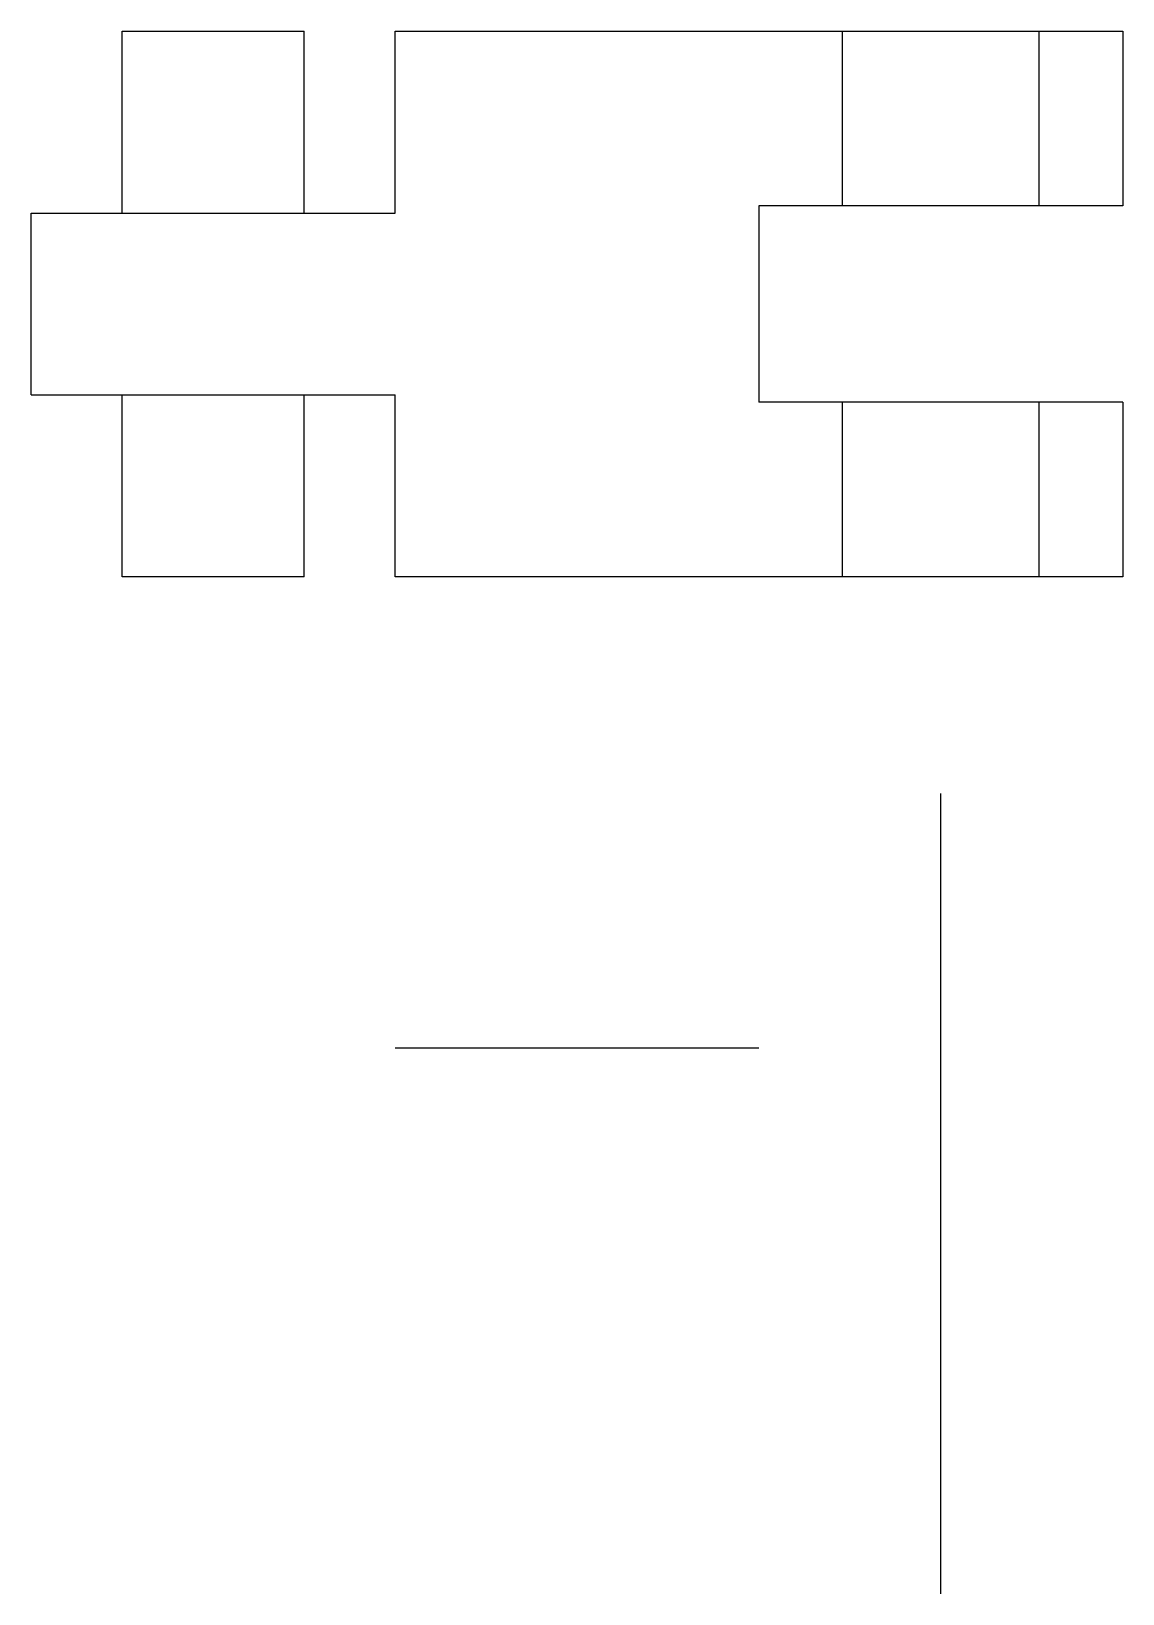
# Model space of a CAD drawing. Header units: inches. Extents: x -17 to 13, y 6 to 49.
import ezdxf

# ---------------------------------------------------------------- set-up
doc = ezdxf.new("R2010")
doc.units = ezdxf.units.IN
doc.header["$MEASUREMENT"] = 0

msp = doc.modelspace()

# ---------------------------------------------------------------- linework, layer by layer
for p, q in [((-14.505, 48.979), (-9.505, 48.979)), ((-14.505, 43.979), (-14.505, 48.979)), ((-9.505, 43.979), (-9.505, 48.979)), ((-7.005, 48.979), (12.995, 48.979)), ((-7.005, 43.979), (-7.005, 48.979)), ((5.295, 44.179), (5.295, 48.979)), ((10.695, 44.179), (10.695, 48.979)), ((12.995, 48.979), (12.995, 44.179)), ((-17.005, 38.979), (-17.005, 43.979)), ((-17.005, 43.979), (-7.005, 43.979)), ((12.995, 44.179), (2.995, 44.179)), ((2.995, 44.179), (2.995, 38.779)), ((-17.005, 38.979), (-7.005, 38.979)), ((-14.505, 33.979), (-14.505, 38.979)), ((-9.505, 33.979), (-9.505, 38.979)), ((-7.005, 33.979), (-7.005, 38.979)), ((12.995, 38.779), (2.995, 38.779)), ((5.295, 33.979), (5.295, 38.779)), ((10.695, 33.979), (10.695, 38.779)), ((12.995, 38.779), (12.995, 33.979)), ((-9.505, 33.979), (-14.505, 33.979)), ((12.995, 33.979), (-7.005, 33.979)), ((7.995, 6.021, 5), (7.995, 28.02, 5))]:
    msp.add_line(p, q)
at = {"extrusion": (0, -1, 6.12323e-17)}
for p, q in [((2.995, 21.021, 5), (-7.005, 21.021, 5)), ((2.995, 21.021, 10), (2.995, 21.021))]:
    msp.add_line(p, q, dxfattribs=at)

doc.saveas('drawing.dxf')
